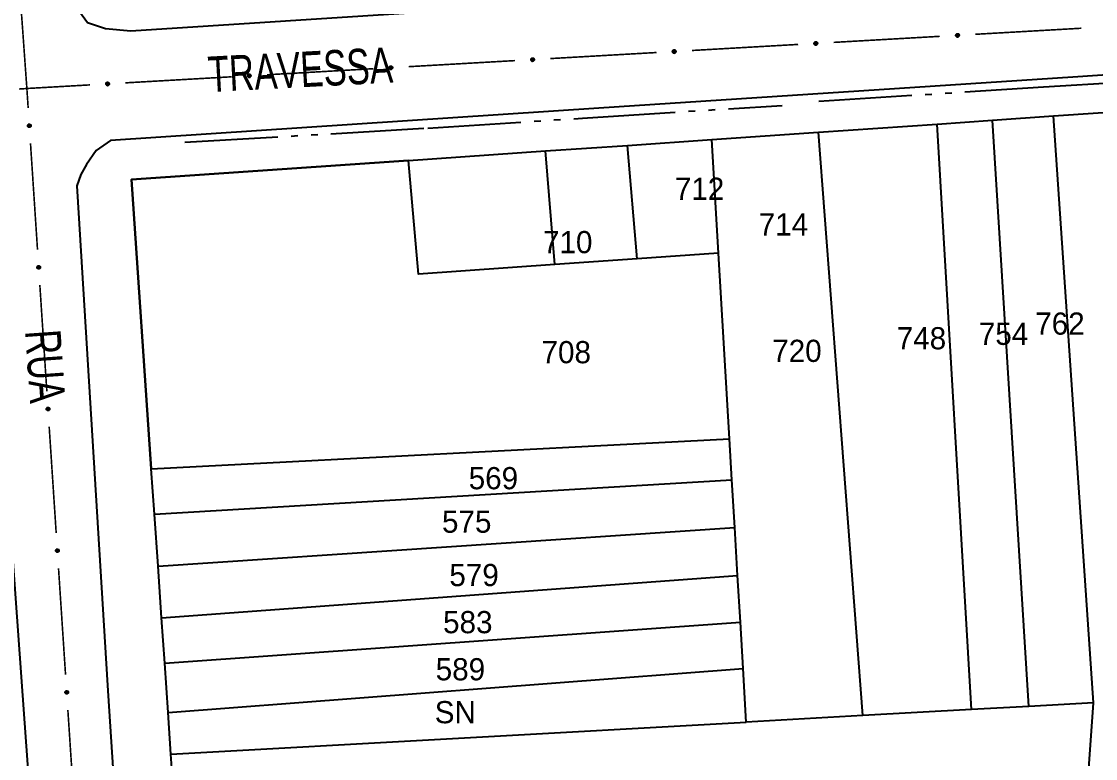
# Model space of a CAD drawing. Extents: x 201053 to 202535, y 4855063 to 4857394.
# Drawn here: x 201864.7 to 201985.8, y 4856411.7 to 4856494.8 of the extents above; entities that cross this region are included whole.
import ezdxf
from ezdxf.enums import TextEntityAlignment as Align

# ---------------------------------------------------------------- set-up
doc = ezdxf.new("R2010")
doc.units = 0
doc.header["$LTSCALE"] = 1.5
doc.header["$MEASUREMENT"] = 0
doc.linetypes.add('TRACO_05', pattern=[11, 7, -1, 0.5, -1, 0.5, -1])
for name, color, linetype in [('CD_MALHA_LOTES', 7, 'CONTINUOUS'), ('HD-VALAS-DRENOS', 170, 'CONTINUOUS'), ('RU-QUADRA', 210, 'CONTINUOUS'), ('SV-EIXO-RUA-PAV', 20, 'CONTINUOUS'), ('SV-RUA-PAVIM', 7, 'CONTINUOUS'), ('SV-TXT-RUA-PAV', 7, 'CONTINUOUS'), ('Th_NmrPort', 7, 'CONTINUOUS')]:
    doc.layers.add(name, color=color, linetype=linetype)
doc.styles.add('ARIAL', font='ARIAL.SHX')

msp = doc.modelspace()

# ---------------------------------------------------------------- linework, layer by layer
at = {"layer": 'CD_MALHA_LOTES', "linetype": 'Continuous', "flags": 128}
for points in [[(201981.09, 4856484.11), (202000.67, 4856485.45)], [(201974.2, 4856483.63), (201981.09, 4856484.11)], [(201985.58, 4856417.97), (201981.09, 4856484.11)], [(201954.57, 4856482.28), (201967.95, 4856483.2)], [(201967.95, 4856483.2), (201974.2, 4856483.63)], [(201971.84, 4856417.2), (201967.95, 4856483.2)], [(201978.29, 4856417.56), (201974.2, 4856483.63)], [(201942.54, 4856481.46), (201954.57, 4856482.28)], [(201959.58, 4856416.52), (201954.57, 4856482.28)], [(201923.77, 4856480.17), (201933.05, 4856480.8)], [(201933.05, 4856480.8), (201942.54, 4856481.46)], [(201934.12, 4856468.01), (201933.05, 4856480.8)], [(201943.3, 4856468.66), (201942.54, 4856481.46)], [(201908.32, 4856479.1), (201877.08, 4856476.96)], [(201908.32, 4856479.1), (201923.77, 4856480.17)], [(201924.85, 4856467.36), (201909.46, 4856466.27), (201908.32, 4856479.1)], [(201924.85, 4856467.36), (201923.77, 4856480.17)], [(201877.08, 4856476.96), (201879.33, 4856444.32)], [(201943.3, 4856468.66), (201934.12, 4856468.01)], [(201944.54, 4856447.72), (201943.3, 4856468.66)], [(201934.12, 4856468.01), (201924.85, 4856467.36)], [(201879.33, 4856444.32), (201944.54, 4856447.72)], [(201944.81, 4856443.1), (201944.54, 4856447.72)], [(201879.68, 4856439.23), (201879.33, 4856444.32)], [(201879.68, 4856439.23), (201944.81, 4856443.1)], [(201945.13, 4856437.74), (201944.81, 4856443.1)], [(201880.09, 4856433.36), (201879.68, 4856439.23)], [(201880.09, 4856433.36), (201945.13, 4856437.74)], [(201945.45, 4856432.33), (201945.13, 4856437.74)], [(201880.49, 4856427.53), (201880.09, 4856433.36)], [(201880.49, 4856427.53), (201945.45, 4856432.33)], [(201945.77, 4856427.04), (201945.45, 4856432.33)], [(201880.84, 4856422.42), (201880.49, 4856427.53)], [(201880.84, 4856422.42), (201945.77, 4856427.04)], [(201946.07, 4856421.84), (201945.77, 4856427.04)], [(201881.22, 4856416.85), (201880.84, 4856422.42)], [(201881.22, 4856416.85), (201946.07, 4856421.84)], [(201946.43, 4856415.79), (201946.07, 4856421.84)], [(201978.29, 4856417.56), (201971.84, 4856417.2)], [(201985.58, 4856417.97), (201978.29, 4856417.56)], [(201984.79, 4856406.88), (201985.58, 4856417.97)], [(201881.55, 4856412.17), (201881.22, 4856416.85)], [(201959.58, 4856416.52), (201946.43, 4856415.79)], [(201971.84, 4856417.2), (201959.58, 4856416.52)], [(201881.55, 4856412.17), (201946.43, 4856415.79)], [(201882.36, 4856400.61), (201881.55, 4856412.17)]]:
    msp.add_lwpolyline(points, dxfattribs=at)
at = {"layer": 'HD-VALAS-DRENOS', "linetype": 'TRACO_05'}
for points in [[(201954.62, 4856485.79, 12.16), (201979.94, 4856487.38, 12.37), (202000.56, 4856488.66, 12.54), (202030.83, 4856490.74, 12.81), (202070.46, 4856493.61, 12.8)], [(201883.12, 4856481.15, 11.63), (201910.52, 4856482.75, 11.63), (201927.94, 4856483.87, 11.63), (201950.47, 4856485.31, 12.16)]]:
    msp.add_polyline3d(points, dxfattribs=at)
at = {"layer": 'RU-QUADRA', "linetype": 'Continuous', "flags": 128}
msp.add_lwpolyline([(201884.69, 4856367.36), (201883.95, 4856377.89), (201883.52, 4856384.06), (201883.12, 4856389.79), (201882.36, 4856400.61), (201881.55, 4856412.17), (201881.22, 4856416.85), (201880.84, 4856422.42), (201880.49, 4856427.53), (201880.09, 4856433.36), (201879.68, 4856439.23), (201879.33, 4856444.32), (201877.08, 4856476.96), (201908.32, 4856479.1), (201923.77, 4856480.17), (201933.05, 4856480.8), (201942.54, 4856481.46), (201954.57, 4856482.28), (201967.95, 4856483.2), (201974.2, 4856483.63), (201981.09, 4856484.11), (202000.67, 4856485.45)], dxfattribs=at)
at = {"layer": 'SV-EIXO-RUA-PAV', "const_width": 0.18}
for points in [[(201864.597617, 4856496.977282), (201865.243156, 4856488.000463)], [(201972.246187, 4856493.318573), (201984.226659, 4856494.002876)], [(201956.272223, 4856492.406169), (201968.252696, 4856493.090472)], [(201924.324295, 4856490.581361), (201936.304768, 4856491.265664)], [(201940.298259, 4856491.493765), (201952.278732, 4856492.178068)], [(201908.350331, 4856489.668957), (201920.330804, 4856490.35326)], [(201892.376368, 4856488.756553), (201904.356841, 4856489.440856)], [(201865.243156, 4856488.000463), (201865.3, 4856487.21)], [(201865.3, 4856487.21), (201872.408913, 4856487.616048)], [(201876.402404, 4856487.844149), (201888.382877, 4856488.528452)], [(201864.422591, 4856487.149393), (201865.3, 4856487.21)], [(201865.3, 4856487.21), (201865.445341, 4856485.007294)], [(201865.708701, 4856481.015973), (201866.49878, 4856469.042011)], [(201866.762139, 4856465.05069), (201867.552218, 4856453.076727)], [(201867.815577, 4856449.085407), (201868.605656, 4856437.111444)], [(201868.869015, 4856433.120123), (201869.659094, 4856421.146161)], [(201869.922454, 4856417.15484), (201870.712532, 4856405.180878)]]:
    msp.add_lwpolyline(points, dxfattribs=at)
at = {"layer": 'SV-EIXO-RUA-PAV'}
for points in [[(201954.125753, 4856492.393827), (201954.157788, 4856492.430784), (201954.192877, 4856492.455996), (201954.228196, 4856492.4686), (201954.26231, 4856492.471601), (201954.297557, 4856492.470739), (201954.332901, 4856492.46203), (201954.369988, 4856492.443676), (201954.407286, 4856492.411801), (201954.430751, 4856492.374157), (201954.444961, 4856492.340192), (201954.450138, 4856492.3048), (201954.448727, 4856492.270574), (201954.438467, 4856492.23416), (201954.419499, 4856492.196757), (201954.38654, 4856492.160028), (201954.35197, 4856492.135547), (201954.317488, 4856492.124252), (201954.281874, 4856492.119273), (201954.245901, 4856492.120584), (201954.211255, 4856492.129332), (201954.173631, 4856492.148498), (201954.13781, 4856492.181509), (201954.113, 4856492.21571), (201954.101224, 4856492.250024), (201954.097111, 4856492.285197), (201954.097545, 4856492.320559), (201954.10482, 4856492.356452), (201954.125753, 4856492.393827)], [(201970.099717, 4856493.306231), (201970.131752, 4856493.343188), (201970.166841, 4856493.3684), (201970.20216, 4856493.381004), (201970.236274, 4856493.384005), (201970.271521, 4856493.383143), (201970.306865, 4856493.374435), (201970.343952, 4856493.35608), (201970.38125, 4856493.324205), (201970.404715, 4856493.286561), (201970.418925, 4856493.252597), (201970.424102, 4856493.217204), (201970.422691, 4856493.182978), (201970.412431, 4856493.146564), (201970.393463, 4856493.109161), (201970.360504, 4856493.072432), (201970.325934, 4856493.047951), (201970.291452, 4856493.036656), (201970.255838, 4856493.031677), (201970.219864, 4856493.032988), (201970.185219, 4856493.041736), (201970.147595, 4856493.060902), (201970.111774, 4856493.093913), (201970.086963, 4856493.128114), (201970.075187, 4856493.162428), (201970.071075, 4856493.197601), (201970.071509, 4856493.232963), (201970.078784, 4856493.268856), (201970.099717, 4856493.306231)], [(201938.151789, 4856491.481423), (201938.183824, 4856491.51838), (201938.218913, 4856491.543592), (201938.254232, 4856491.556196), (201938.288347, 4856491.559197), (201938.323593, 4856491.558335), (201938.358937, 4856491.549626), (201938.396024, 4856491.531272), (201938.433323, 4856491.499397), (201938.456787, 4856491.461753), (201938.470997, 4856491.427788), (201938.476174, 4856491.392396), (201938.474764, 4856491.35817), (201938.464503, 4856491.321756), (201938.445535, 4856491.284353), (201938.412576, 4856491.247624), (201938.378006, 4856491.223143), (201938.343524, 4856491.211848), (201938.30791, 4856491.206869), (201938.271937, 4856491.20818), (201938.237291, 4856491.216928), (201938.199667, 4856491.236094), (201938.163847, 4856491.269105), (201938.139036, 4856491.303306), (201938.12726, 4856491.33762), (201938.123147, 4856491.372793), (201938.123582, 4856491.408155), (201938.130857, 4856491.444048), (201938.151789, 4856491.481423)], [(201922.177826, 4856490.569019), (201922.20986, 4856490.605976), (201922.24495, 4856490.631188), (201922.280268, 4856490.643792), (201922.314383, 4856490.646793), (201922.349629, 4856490.645931), (201922.384973, 4856490.637222), (201922.42206, 4856490.618867), (201922.459359, 4856490.586993), (201922.482824, 4856490.549349), (201922.497034, 4856490.515384), (201922.50221, 4856490.479992), (201922.5008, 4856490.445766), (201922.49054, 4856490.409352), (201922.471572, 4856490.371949), (201922.438612, 4856490.33522), (201922.404042, 4856490.310739), (201922.36956, 4856490.299444), (201922.333946, 4856490.294465), (201922.297973, 4856490.295776), (201922.263328, 4856490.304524), (201922.225704, 4856490.32369), (201922.189883, 4856490.356701), (201922.165072, 4856490.390902), (201922.153296, 4856490.425216), (201922.149184, 4856490.460389), (201922.149618, 4856490.495751), (201922.156893, 4856490.531644), (201922.177826, 4856490.569019)], [(201890.229898, 4856488.744211), (201890.261933, 4856488.781168), (201890.297022, 4856488.80638), (201890.332341, 4856488.818984), (201890.366455, 4856488.821985), (201890.401702, 4856488.821123), (201890.437046, 4856488.812414), (201890.474133, 4856488.794059), (201890.511431, 4856488.762185), (201890.534896, 4856488.724541), (201890.549106, 4856488.690576), (201890.554283, 4856488.655184), (201890.552872, 4856488.620958), (201890.542612, 4856488.584544), (201890.523644, 4856488.547141), (201890.490685, 4856488.510412), (201890.456115, 4856488.485931), (201890.421633, 4856488.474636), (201890.386019, 4856488.469657), (201890.350045, 4856488.470968), (201890.3154, 4856488.479716), (201890.277776, 4856488.498882), (201890.241955, 4856488.531893), (201890.217145, 4856488.566094), (201890.205369, 4856488.600408), (201890.201256, 4856488.635581), (201890.20169, 4856488.670943), (201890.208965, 4856488.706836), (201890.229898, 4856488.744211)], [(201906.203862, 4856489.656615), (201906.235897, 4856489.693572), (201906.270986, 4856489.718784), (201906.306305, 4856489.731388), (201906.340419, 4856489.734389), (201906.375666, 4856489.733527), (201906.41101, 4856489.724818), (201906.448097, 4856489.706463), (201906.485395, 4856489.674589), (201906.50886, 4856489.636945), (201906.52307, 4856489.60298), (201906.528247, 4856489.567588), (201906.526836, 4856489.533362), (201906.516576, 4856489.496948), (201906.497608, 4856489.459545), (201906.464649, 4856489.422816), (201906.430078, 4856489.398335), (201906.395596, 4856489.38704), (201906.359982, 4856489.382061), (201906.324009, 4856489.383372), (201906.289364, 4856489.39212), (201906.25174, 4856489.411286), (201906.215919, 4856489.444297), (201906.191108, 4856489.478498), (201906.179332, 4856489.512812), (201906.17522, 4856489.547985), (201906.175654, 4856489.583347), (201906.182929, 4856489.61924), (201906.203862, 4856489.656615)], [(201874.255934, 4856487.831807), (201874.287969, 4856487.868764), (201874.323058, 4856487.893976), (201874.358377, 4856487.90658), (201874.392491, 4856487.909581), (201874.427738, 4856487.908719), (201874.463082, 4856487.90001), (201874.500169, 4856487.881655), (201874.537467, 4856487.849781), (201874.560932, 4856487.812137), (201874.575142, 4856487.778172), (201874.580319, 4856487.74278), (201874.578908, 4856487.708554), (201874.568648, 4856487.67214), (201874.54968, 4856487.634737), (201874.516721, 4856487.598008), (201874.482151, 4856487.573527), (201874.447669, 4856487.562232), (201874.412055, 4856487.557253), (201874.376082, 4856487.558564), (201874.341436, 4856487.567312), (201874.303812, 4856487.586478), (201874.267991, 4856487.619489), (201874.243181, 4856487.65369), (201874.231405, 4856487.688004), (201874.227292, 4856487.723177), (201874.227727, 4856487.758539), (201874.235002, 4856487.794432), (201874.255934, 4856487.831807)], [(201865.677403, 4856483.16225), (201865.714641, 4856483.130543), (201865.740162, 4856483.095677), (201865.753078, 4856483.060471), (201865.75638, 4856483.026385), (201865.755829, 4856482.991132), (201865.747433, 4856482.955712), (201865.729406, 4856482.918465), (201865.697862, 4856482.880886), (201865.660428, 4856482.85709), (201865.62659, 4856482.842581), (201865.591244, 4856482.837092), (201865.557007, 4856482.8382), (201865.520503, 4856482.848138), (201865.482935, 4856482.866775), (201865.445916, 4856482.899408), (201865.42113, 4856482.933761), (201865.409532, 4856482.968142), (201865.404238, 4856483.003711), (201865.405231, 4856483.039694), (201865.413674, 4856483.074415), (201865.432506, 4856483.112207), (201865.4652, 4856483.148318), (201865.49918, 4856483.17343), (201865.533389, 4856483.185508), (201865.568524, 4856483.189931), (201865.603889, 4856483.189809), (201865.639845, 4856483.182852), (201865.677403, 4856483.16225)], [(201866.730841, 4856467.196967), (201866.768079, 4856467.16526), (201866.7936, 4856467.130394), (201866.806516, 4856467.095188), (201866.809818, 4856467.061102), (201866.809268, 4856467.025849), (201866.800871, 4856466.990429), (201866.782845, 4856466.953182), (201866.7513, 4856466.915603), (201866.713866, 4856466.891807), (201866.680028, 4856466.877297), (201866.644682, 4856466.871808), (201866.610445, 4856466.872917), (201866.573942, 4856466.882855), (201866.536373, 4856466.901492), (201866.499354, 4856466.934125), (201866.474569, 4856466.968478), (201866.46297, 4856467.002859), (201866.457677, 4856467.038427), (201866.45867, 4856467.074411), (201866.467112, 4856467.109132), (201866.485944, 4856467.146924), (201866.518638, 4856467.183035), (201866.552618, 4856467.208147), (201866.586827, 4856467.220225), (201866.621962, 4856467.224648), (201866.657327, 4856467.224526), (201866.693283, 4856467.217568), (201866.730841, 4856467.196967)], [(201867.784279, 4856451.231683), (201867.821518, 4856451.199976), (201867.847039, 4856451.165111), (201867.859955, 4856451.129905), (201867.863256, 4856451.095818), (201867.862706, 4856451.060566), (201867.85431, 4856451.025146), (201867.836283, 4856450.987898), (201867.804739, 4856450.95032), (201867.767304, 4856450.926524), (201867.733466, 4856450.912014), (201867.698121, 4856450.906525), (201867.663883, 4856450.907633), (201867.62738, 4856450.917572), (201867.589811, 4856450.936209), (201867.552792, 4856450.968842), (201867.528007, 4856451.003195), (201867.516408, 4856451.037576), (201867.511115, 4856451.073144), (201867.512108, 4856451.109128), (201867.52055, 4856451.143849), (201867.539383, 4856451.181641), (201867.572076, 4856451.217752), (201867.606056, 4856451.242863), (201867.640265, 4856451.254942), (201867.6754, 4856451.259365), (201867.710765, 4856451.259243), (201867.746721, 4856451.252285), (201867.784279, 4856451.231683)], [(201868.837717, 4856435.2664), (201868.874956, 4856435.234693), (201868.900477, 4856435.199828), (201868.913393, 4856435.164622), (201868.916694, 4856435.130535), (201868.916144, 4856435.095282), (201868.907748, 4856435.059863), (201868.889721, 4856435.022615), (201868.858177, 4856434.985037), (201868.820742, 4856434.96124), (201868.786904, 4856434.946731), (201868.751559, 4856434.941242), (201868.717322, 4856434.94235), (201868.680818, 4856434.952288), (201868.64325, 4856434.970925), (201868.606231, 4856435.003559), (201868.581445, 4856435.037911), (201868.569846, 4856435.072292), (201868.564553, 4856435.107861), (201868.565546, 4856435.143845), (201868.573988, 4856435.178566), (201868.592821, 4856435.216358), (201868.625514, 4856435.252469), (201868.659495, 4856435.27758), (201868.693704, 4856435.289659), (201868.728839, 4856435.294082), (201868.764203, 4856435.29396), (201868.80016, 4856435.287002), (201868.837717, 4856435.2664)], [(201869.891156, 4856419.301117), (201869.928394, 4856419.26941), (201869.953915, 4856419.234545), (201869.966831, 4856419.199339), (201869.970132, 4856419.165252), (201869.969582, 4856419.129999), (201869.961186, 4856419.09458), (201869.943159, 4856419.057332), (201869.911615, 4856419.019754), (201869.874181, 4856418.995957), (201869.840342, 4856418.981448), (201869.804997, 4856418.975959), (201869.77076, 4856418.977067), (201869.734256, 4856418.987005), (201869.696688, 4856419.005642), (201869.659669, 4856419.038276), (201869.634883, 4856419.072628), (201869.623285, 4856419.107009), (201869.617991, 4856419.142578), (201869.618984, 4856419.178561), (201869.627426, 4856419.213282), (201869.646259, 4856419.251074), (201869.678953, 4856419.287185), (201869.712933, 4856419.312297), (201869.747142, 4856419.324376), (201869.782277, 4856419.328798), (201869.817642, 4856419.328677), (201869.853598, 4856419.321719), (201869.891156, 4856419.301117)]]:
    msp.add_lwpolyline(points, close=True, dxfattribs=at)
for points in [[(201954.116229, 4856492.373392), (201954.385226, 4856492.425659)], [(201954.125753, 4856492.393827), (201954.369988, 4856492.443676)], [(201954.144021, 4856492.413248), (201954.344085, 4856492.452011)], [(201954.157788, 4856492.430784), (201954.332901, 4856492.46203)], [(201954.177729, 4856492.445242), (201954.306447, 4856492.464895)], [(201954.192877, 4856492.455996), (201954.297557, 4856492.470739)], [(201970.071075, 4856493.197601), (201970.418925, 4856493.252597)], [(201970.071509, 4856493.232963), (201970.404715, 4856493.286561)], [(201970.075011, 4856493.216592), (201970.406752, 4856493.271076)], [(201970.075187, 4856493.162428), (201970.424102, 4856493.217204)], [(201970.07575, 4856493.179732), (201970.419907, 4856493.232191)], [(201970.078784, 4856493.268856), (201970.38125, 4856493.324205)], [(201970.079877, 4856493.251038), (201970.388381, 4856493.305562)], [(201970.084584, 4856493.144701), (201970.420412, 4856493.199418)], [(201970.086963, 4856493.128114), (201970.422691, 4856493.182978)], [(201970.090193, 4856493.285796), (201970.35919, 4856493.338063)], [(201970.099717, 4856493.306231), (201970.343952, 4856493.35608)], [(201970.101593, 4856493.110137), (201970.412899, 4856493.163454)], [(201970.111774, 4856493.093913), (201970.412431, 4856493.146564)], [(201970.117984, 4856493.325652), (201970.318049, 4856493.364415)], [(201970.131752, 4856493.343188), (201970.306865, 4856493.374435)], [(201970.133431, 4856493.079154), (201970.399937, 4856493.127178)], [(201970.147595, 4856493.060902), (201970.393463, 4856493.109161)], [(201970.151692, 4856493.357646), (201970.280411, 4856493.377299)], [(201970.166841, 4856493.3684), (201970.271521, 4856493.383143)], [(201970.171769, 4856493.054009), (201970.369265, 4856493.089891)], [(201970.185219, 4856493.041736), (201970.360504, 4856493.072432)], [(201970.206838, 4856493.038244), (201970.336841, 4856493.059337)], [(201970.219864, 4856493.032988), (201970.325934, 4856493.047951)], [(201938.123147, 4856491.372793), (201938.470997, 4856491.427788)], [(201938.123582, 4856491.408155), (201938.456787, 4856491.461753)], [(201938.127083, 4856491.391784), (201938.458824, 4856491.446268)], [(201938.12726, 4856491.33762), (201938.476174, 4856491.392396)], [(201938.127822, 4856491.354924), (201938.471979, 4856491.407383)], [(201938.130857, 4856491.444048), (201938.433323, 4856491.499397)], [(201938.13195, 4856491.42623), (201938.440453, 4856491.480754)], [(201938.136657, 4856491.319893), (201938.472484, 4856491.37461)], [(201938.139036, 4856491.303306), (201938.474764, 4856491.35817)], [(201938.142265, 4856491.460988), (201938.411262, 4856491.513255)], [(201938.151789, 4856491.481423), (201938.396024, 4856491.531272)], [(201938.153665, 4856491.285329), (201938.464971, 4856491.338646)], [(201938.163847, 4856491.269105), (201938.464503, 4856491.321756)], [(201938.170057, 4856491.500844), (201938.370121, 4856491.539607)], [(201938.183824, 4856491.51838), (201938.358937, 4856491.549626)], [(201938.185503, 4856491.254346), (201938.452009, 4856491.30237)], [(201938.199667, 4856491.236094), (201938.445535, 4856491.284353)], [(201938.203765, 4856491.532838), (201938.332483, 4856491.552491)], [(201938.218913, 4856491.543592), (201938.323593, 4856491.558335)], [(201938.223842, 4856491.229201), (201938.421337, 4856491.265083)], [(201938.237291, 4856491.216928), (201938.412576, 4856491.247624)], [(201938.258911, 4856491.213436), (201938.388914, 4856491.234529)], [(201938.271937, 4856491.20818), (201938.378006, 4856491.223143)], [(201954.097111, 4856492.285197), (201954.444961, 4856492.340192)], [(201954.097545, 4856492.320559), (201954.430751, 4856492.374157)], [(201954.101047, 4856492.304188), (201954.432788, 4856492.358672)], [(201954.101224, 4856492.250024), (201954.450138, 4856492.3048)], [(201954.101786, 4856492.267328), (201954.445943, 4856492.319787)], [(201954.10482, 4856492.356452), (201954.407286, 4856492.411801)], [(201954.105913, 4856492.338634), (201954.414417, 4856492.393158)], [(201954.11062, 4856492.232297), (201954.446448, 4856492.287014)], [(201954.113, 4856492.21571), (201954.448727, 4856492.270574)], [(201954.127629, 4856492.197733), (201954.438935, 4856492.25105)], [(201954.13781, 4856492.181509), (201954.438467, 4856492.23416)], [(201954.159467, 4856492.16675), (201954.425973, 4856492.214774)], [(201954.173631, 4856492.148498), (201954.419499, 4856492.196757)], [(201954.197805, 4856492.141605), (201954.395301, 4856492.177487)], [(201954.211255, 4856492.129332), (201954.38654, 4856492.160028)], [(201954.232874, 4856492.12584), (201954.362877, 4856492.146933)], [(201954.245901, 4856492.120584), (201954.35197, 4856492.135547)], [(201922.149184, 4856490.460389), (201922.497034, 4856490.515384)], [(201922.149618, 4856490.495751), (201922.482824, 4856490.549349)], [(201922.15312, 4856490.47938), (201922.48486, 4856490.533864)], [(201922.153296, 4856490.425216), (201922.50221, 4856490.479992)], [(201922.153858, 4856490.44252), (201922.498015, 4856490.494979)], [(201922.156893, 4856490.531644), (201922.459359, 4856490.586993)], [(201922.157986, 4856490.513826), (201922.46649, 4856490.56835)], [(201922.162693, 4856490.407489), (201922.498521, 4856490.462206)], [(201922.165072, 4856490.390902), (201922.5008, 4856490.445766)], [(201922.168301, 4856490.548584), (201922.437298, 4856490.600851)], [(201922.177826, 4856490.569019), (201922.42206, 4856490.618867)], [(201922.179701, 4856490.372925), (201922.491008, 4856490.426242)], [(201922.189883, 4856490.356701), (201922.49054, 4856490.409352)], [(201922.196093, 4856490.58844), (201922.396158, 4856490.627203)], [(201922.20986, 4856490.605976), (201922.384973, 4856490.637222)], [(201922.211539, 4856490.341942), (201922.478045, 4856490.389966)], [(201922.225704, 4856490.32369), (201922.471572, 4856490.371949)], [(201922.229801, 4856490.620434), (201922.358519, 4856490.640087)], [(201922.24495, 4856490.631188), (201922.349629, 4856490.645931)], [(201922.249878, 4856490.316797), (201922.447373, 4856490.352679)], [(201922.263328, 4856490.304524), (201922.438612, 4856490.33522)], [(201922.284947, 4856490.301032), (201922.41495, 4856490.322125)], [(201922.297973, 4856490.295776), (201922.404042, 4856490.310739)], [(201890.229898, 4856488.744211), (201890.474133, 4856488.794059)], [(201890.248166, 4856488.763632), (201890.44823, 4856488.802395)], [(201890.261933, 4856488.781168), (201890.437046, 4856488.812414)], [(201890.281874, 4856488.795626), (201890.410592, 4856488.815279)], [(201890.297022, 4856488.80638), (201890.401702, 4856488.821123)], [(201906.17522, 4856489.547985), (201906.52307, 4856489.60298)], [(201906.175654, 4856489.583347), (201906.50886, 4856489.636945)], [(201906.179156, 4856489.566976), (201906.510897, 4856489.621459)], [(201906.179332, 4856489.512812), (201906.528247, 4856489.567588)], [(201906.179894, 4856489.530116), (201906.524052, 4856489.582575)], [(201906.182929, 4856489.61924), (201906.485395, 4856489.674589)], [(201906.184022, 4856489.601422), (201906.492526, 4856489.655946)], [(201906.188729, 4856489.495085), (201906.524557, 4856489.549802)], [(201906.191108, 4856489.478498), (201906.526836, 4856489.533362)], [(201906.194337, 4856489.63618), (201906.463335, 4856489.688447)], [(201906.203862, 4856489.656615), (201906.448097, 4856489.706463)], [(201906.205738, 4856489.460521), (201906.517044, 4856489.513838)], [(201906.215919, 4856489.444297), (201906.516576, 4856489.496948)], [(201906.222129, 4856489.676036), (201906.422194, 4856489.714799)], [(201906.235897, 4856489.693572), (201906.41101, 4856489.724818)], [(201906.237576, 4856489.429538), (201906.504082, 4856489.477562)], [(201906.25174, 4856489.411286), (201906.497608, 4856489.459545)], [(201906.255837, 4856489.70803), (201906.384556, 4856489.727683)], [(201906.270986, 4856489.718784), (201906.375666, 4856489.733527)], [(201906.275914, 4856489.404392), (201906.47341, 4856489.440275)], [(201906.289364, 4856489.39212), (201906.464649, 4856489.422816)], [(201906.310983, 4856489.388628), (201906.440986, 4856489.409721)], [(201906.324009, 4856489.383372), (201906.430078, 4856489.398335)], [(201874.227292, 4856487.723177), (201874.575142, 4856487.778172)], [(201874.227727, 4856487.758539), (201874.560932, 4856487.812137)], [(201874.231228, 4856487.742168), (201874.562969, 4856487.796651)], [(201874.231405, 4856487.688004), (201874.580319, 4856487.74278)], [(201874.231967, 4856487.705308), (201874.576124, 4856487.757767)], [(201874.235002, 4856487.794432), (201874.537467, 4856487.849781)], [(201874.236094, 4856487.776614), (201874.544598, 4856487.831138)], [(201874.240802, 4856487.670277), (201874.576629, 4856487.724994)], [(201874.243181, 4856487.65369), (201874.578908, 4856487.708554)], [(201874.24641, 4856487.811372), (201874.515407, 4856487.863639)], [(201874.255934, 4856487.831807), (201874.500169, 4856487.881655)], [(201874.25781, 4856487.635713), (201874.569116, 4856487.68903)], [(201874.267991, 4856487.619489), (201874.568648, 4856487.67214)], [(201874.274202, 4856487.851228), (201874.474266, 4856487.889991)], [(201874.287969, 4856487.868764), (201874.463082, 4856487.90001)], [(201874.289648, 4856487.60473), (201874.556154, 4856487.652754)], [(201874.303812, 4856487.586478), (201874.54968, 4856487.634737)], [(201874.30791, 4856487.883222), (201874.436628, 4856487.902875)], [(201874.323058, 4856487.893976), (201874.427738, 4856487.908719)], [(201874.327986, 4856487.579584), (201874.525482, 4856487.615466)], [(201874.341436, 4856487.567312), (201874.516721, 4856487.598008)], [(201874.363056, 4856487.56382), (201874.493058, 4856487.584913)], [(201890.201256, 4856488.635581), (201890.549106, 4856488.690576)], [(201890.20169, 4856488.670943), (201890.534896, 4856488.724541)], [(201890.205192, 4856488.654572), (201890.536933, 4856488.709055)], [(201890.205369, 4856488.600408), (201890.554283, 4856488.655184)], [(201890.205931, 4856488.617712), (201890.550088, 4856488.670171)], [(201890.208965, 4856488.706836), (201890.511431, 4856488.762185)], [(201890.210058, 4856488.689018), (201890.518562, 4856488.743542)], [(201890.214765, 4856488.582681), (201890.550593, 4856488.637398)], [(201890.217145, 4856488.566094), (201890.552872, 4856488.620958)], [(201890.220374, 4856488.723776), (201890.489371, 4856488.776043)], [(201890.231774, 4856488.548117), (201890.54308, 4856488.601434)], [(201890.241955, 4856488.531893), (201890.542612, 4856488.584544)], [(201890.263612, 4856488.517134), (201890.530118, 4856488.565158)], [(201890.277776, 4856488.498882), (201890.523644, 4856488.547141)], [(201890.30195, 4856488.491988), (201890.499446, 4856488.52787)], [(201890.3154, 4856488.479716), (201890.490685, 4856488.510412)], [(201890.337019, 4856488.476224), (201890.467022, 4856488.497317)], [(201890.350045, 4856488.470968), (201890.456115, 4856488.485931)], [(201874.376082, 4856487.558564), (201874.482151, 4856487.573527)], [(201865.405231, 4856483.039694), (201865.42113, 4856482.933761)], [(201865.410372, 4856483.052766), (201865.432613, 4856482.922955)], [(201865.413674, 4856483.074415), (201865.445916, 4856482.899408)], [(201865.425827, 4856483.087973), (201865.463451, 4856482.890802)], [(201865.432506, 4856483.112207), (201865.482935, 4856482.866775)], [(201865.450632, 4856483.126532), (201865.501008, 4856482.860461)], [(201865.4652, 4856483.148318), (201865.520503, 4856482.848138)], [(201865.481333, 4856483.158643), (201865.537397, 4856482.847819)], [(201865.49918, 4856483.17343), (201865.557007, 4856482.8382)], [(201865.515746, 4856483.175956), (201865.573426, 4856482.840624)], [(201865.533389, 4856483.185508), (201865.591244, 4856482.837092)], [(201865.550697, 4856483.185099), (201865.606194, 4856482.841419)], [(201865.568524, 4856483.189931), (201865.62659, 4856482.842581)], [(201865.587549, 4856483.186163), (201865.64496, 4856482.854917)], [(201865.603889, 4856483.189809), (201865.660428, 4856482.85709)], [(201865.622037, 4856483.181601), (201865.679283, 4856482.873591)], [(201865.639845, 4856483.182852), (201865.697862, 4856482.880886)], [(201865.656885, 4856483.171593), (201865.711525, 4856482.903068)], [(201865.677403, 4856483.16225), (201865.729406, 4856482.918465)], [(201865.696985, 4856483.144155), (201865.737513, 4856482.94444)], [(201865.714641, 4856483.130543), (201865.747433, 4856482.955712)], [(201865.729275, 4856483.11073), (201865.750064, 4856482.982191)], [(201865.740162, 4856483.095677), (201865.755829, 4856482.991132)], [(201866.45867, 4856467.074411), (201866.474569, 4856466.968478)], [(201866.463811, 4856467.087483), (201866.486051, 4856466.957671)], [(201866.467112, 4856467.109132), (201866.499354, 4856466.934125)], [(201866.479265, 4856467.12269), (201866.51689, 4856466.925519)], [(201866.485944, 4856467.146924), (201866.536373, 4856466.901492)], [(201866.50407, 4856467.161249), (201866.554446, 4856466.895177)], [(201866.518638, 4856467.183035), (201866.573942, 4856466.882855)], [(201866.534771, 4856467.193359), (201866.590835, 4856466.882536)], [(201866.552618, 4856467.208147), (201866.610445, 4856466.872917)], [(201866.569184, 4856467.210672), (201866.626865, 4856466.875341)], [(201866.586827, 4856467.220225), (201866.644682, 4856466.871808)], [(201866.604135, 4856467.219816), (201866.659632, 4856466.876135)], [(201866.621962, 4856467.224648), (201866.680028, 4856466.877297)], [(201866.640987, 4856467.22088), (201866.698399, 4856466.889633)], [(201866.657327, 4856467.224526), (201866.713866, 4856466.891807)], [(201866.675475, 4856467.216318), (201866.732721, 4856466.908308)], [(201866.693283, 4856467.217568), (201866.7513, 4856466.915603)], [(201866.710323, 4856467.20631), (201866.764963, 4856466.937785)], [(201866.730841, 4856467.196967), (201866.782845, 4856466.953182)], [(201866.750423, 4856467.178871), (201866.790951, 4856466.979157)], [(201866.768079, 4856467.16526), (201866.800871, 4856466.990429)], [(201866.782713, 4856467.145447), (201866.803502, 4856467.016907)], [(201866.7936, 4856467.130394), (201866.809268, 4856467.025849)], [(201867.606056, 4856451.242863), (201867.663883, 4856450.907633)], [(201867.622622, 4856451.245389), (201867.680303, 4856450.910058)], [(201867.640265, 4856451.254942), (201867.698121, 4856450.906525)], [(201867.657573, 4856451.254533), (201867.71307, 4856450.910852)], [(201867.6754, 4856451.259365), (201867.733466, 4856450.912014)], [(201867.694425, 4856451.255597), (201867.751837, 4856450.92435)], [(201867.710765, 4856451.259243), (201867.767304, 4856450.926524)], [(201867.728914, 4856451.251035), (201867.786159, 4856450.943025)], [(201867.746721, 4856451.252285), (201867.804739, 4856450.95032)], [(201867.763761, 4856451.241027), (201867.818402, 4856450.972502)], [(201867.512108, 4856451.109128), (201867.528007, 4856451.003195)], [(201867.517249, 4856451.1222), (201867.539489, 4856450.992388)], [(201867.52055, 4856451.143849), (201867.552792, 4856450.968842)], [(201867.532703, 4856451.157407), (201867.570328, 4856450.960236)], [(201867.539383, 4856451.181641), (201867.589811, 4856450.936209)], [(201867.557509, 4856451.195966), (201867.607885, 4856450.929894)], [(201867.572076, 4856451.217752), (201867.62738, 4856450.917572)], [(201867.58821, 4856451.228076), (201867.644273, 4856450.917253)], [(201867.784279, 4856451.231683), (201867.836283, 4856450.987898)], [(201867.803861, 4856451.213588), (201867.844389, 4856451.013874)], [(201867.821518, 4856451.199976), (201867.85431, 4856451.025146)], [(201867.836152, 4856451.180164), (201867.856941, 4856451.051624)], [(201867.847039, 4856451.165111), (201867.862706, 4856451.060566)], [(201868.565546, 4856435.143845), (201868.581445, 4856435.037911)], [(201868.570687, 4856435.156916), (201868.592927, 4856435.027105)], [(201868.573988, 4856435.178566), (201868.606231, 4856435.003559)], [(201868.586141, 4856435.192123), (201868.623766, 4856434.994953)], [(201868.592821, 4856435.216358), (201868.64325, 4856434.970925)], [(201868.610947, 4856435.230682), (201868.661323, 4856434.964611)], [(201868.625514, 4856435.252469), (201868.680818, 4856434.952288)], [(201868.641648, 4856435.262793), (201868.697712, 4856434.95197)], [(201868.659495, 4856435.27758), (201868.717322, 4856434.94235)], [(201868.67606, 4856435.280106), (201868.733741, 4856434.944774)], [(201868.693704, 4856435.289659), (201868.751559, 4856434.941242)], [(201868.711012, 4856435.28925), (201868.766508, 4856434.945569)], [(201868.728839, 4856435.294082), (201868.786904, 4856434.946731)], [(201868.747864, 4856435.290314), (201868.805275, 4856434.959067)], [(201868.764203, 4856435.29396), (201868.820742, 4856434.96124)], [(201868.782352, 4856435.285752), (201868.839598, 4856434.977741)], [(201868.80016, 4856435.287002), (201868.858177, 4856434.985037)], [(201868.817199, 4856435.275744), (201868.87184, 4856435.007219)], [(201868.837717, 4856435.2664), (201868.889721, 4856435.022615)], [(201868.8573, 4856435.248305), (201868.897827, 4856435.048591)], [(201868.874956, 4856435.234693), (201868.907748, 4856435.059863)], [(201868.88959, 4856435.214881), (201868.910379, 4856435.086341)], [(201868.900477, 4856435.199828), (201868.916144, 4856435.095282)], [(201869.618984, 4856419.178561), (201869.634883, 4856419.072628)], [(201869.624125, 4856419.191633), (201869.646365, 4856419.061822)], [(201869.627426, 4856419.213282), (201869.659669, 4856419.038276)], [(201869.63958, 4856419.22684), (201869.677204, 4856419.029669)], [(201869.646259, 4856419.251074), (201869.696688, 4856419.005642)], [(201869.664385, 4856419.265399), (201869.714761, 4856418.999328)], [(201869.678953, 4856419.287185), (201869.734256, 4856418.987005)], [(201869.695086, 4856419.29751), (201869.75115, 4856418.986686)], [(201869.712933, 4856419.312297), (201869.77076, 4856418.977067)], [(201869.729498, 4856419.314823), (201869.787179, 4856418.979491)], [(201869.747142, 4856419.324376), (201869.804997, 4856418.975959)], [(201869.76445, 4856419.323966), (201869.819947, 4856418.980286)], [(201869.782277, 4856419.328798), (201869.840342, 4856418.981448)], [(201869.801302, 4856419.32503), (201869.858713, 4856418.993784)], [(201869.817642, 4856419.328677), (201869.874181, 4856418.995957)], [(201869.83579, 4856419.320469), (201869.893036, 4856419.012458)], [(201869.853598, 4856419.321719), (201869.911615, 4856419.019754)], [(201869.870638, 4856419.310461), (201869.925278, 4856419.041935)], [(201869.891156, 4856419.301117), (201869.943159, 4856419.057332)], [(201869.910738, 4856419.283022), (201869.951265, 4856419.083307)], [(201869.928394, 4856419.26941), (201869.961186, 4856419.09458)], [(201869.943028, 4856419.249598), (201869.963817, 4856419.121058)], [(201869.953915, 4856419.234545), (201869.969582, 4856419.129999)]]:
    msp.add_lwpolyline(points, dxfattribs=at)
at = {"layer": 'SV-RUA-PAVIM', "linetype": 'Continuous'}
for points in [[(202072.88, 4856624.13, 10.87), (202075.03, 4856586.28, 11.86), (202076.52, 4856559.21, 12.57), (202077.1, 4856553.09, 12.57), (202080.85, 4856508.77, 12.57), (202080.07, 4856506.78, 10.92), (201929.36, 4856497.07, 10.92), (201877.01, 4856493.67, 10.92), (201874.17, 4856493.92, 10.92), (201872.15, 4856494.63, 10.92), (201870.94, 4856496.27, 10.92), (201870.35, 4856498.31, 10.92), (201867.62, 4856539.92, 8.66), (201862.46, 4856625.63, 8.66)], [(201877.44, 4856373.12, 13.65), (201883.62, 4856274.82, 13.65), (201884.12, 4856272.95, 13.65), (201885.35, 4856271.43, 13.65), (201886.91, 4856270.69, 13.65), (201888.97, 4856270.17, 13.68), (201923.19, 4856272.41, 13.68), (202090.29, 4856283.71, 13.86), (202093.05, 4856284.94, 13.89), (202093.7, 4856286.91, 13.91), (202085.16, 4856420.02, 13.91), (202080.79, 4856488.85, 12.92), (202078.04, 4856493.1, 12.92), (202074.74, 4856494.67, 13.1), (201983.26, 4856488.47, 12.74), (201929.79, 4856485.01, 12.74), (201874.73, 4856481.35, 11.37), (201873.12, 4856480.23, 11.37), (201872.03, 4856478.65, 11.34), (201871.38, 4856477.53, 11.34), (201870.95, 4856476.25, 11.49), (201874.43, 4856419.31, 11.49), (201877.18, 4856377.29, 13.65)], [(201869.59, 4856353.34, 12.91), (201864.86, 4856418.78, 12.91), (201860.88, 4856473.04, 11.24), (201860.05, 4856475.96, 11.24), (201858.68, 4856478.2, 11.24), (201857.34, 4856479.45, 11.24), (201855.05, 4856480.05, 11.24), (201648.99, 4856466.47, 10.43), (201647.08, 4856464.95, 10.43), (201646.47, 4856462.93, 10.43), (201650.67, 4856392.59, 13.75), (201652.63, 4856390.62, 13.75)]]:
    msp.add_polyline3d(points, dxfattribs=at)

# ---------------------------------------------------------------- texts
at = {"layer": 'SV-TXT-RUA-PAV', "style": 'ARIAL', "width": 0.7}
for s, rotation, p in [('TRAVESSA', 3, (201885.82, 4856486.8)), ('RUA', 274, (201865.09, 4856459.88))]:
    msp.add_text(s, height=4, rotation=rotation, dxfattribs=at).set_placement(p)
at = {"layer": 'Th_NmrPort', "color": 1}
for s, p in [('712', (201938.372563, 4856475.90344)), ('714', (201947.826042, 4856471.887858)), ('710', (201923.502563, 4856469.89344)), ('762', (201979.012275, 4856460.710478)), ('748', (201963.393061, 4856459.055854)), ('754', (201972.65344, 4856459.557437)), ('708', (201923.336042, 4856457.487858)), ('720', (201949.353061, 4856457.635854)), ('569', (201915.122563, 4856443.28344)), ('575', (201912.112563, 4856438.38344)), ('579', (201912.942563, 4856432.36344)), ('583', (201912.232563, 4856427.05344)), ('589', (201911.402563, 4856421.74344)), ('SN', (201911.292563, 4856416.90344))]:
    msp.add_text(s, height=2.5, dxfattribs=at).set_placement(p, align=Align.MIDDLE_LEFT)

doc.saveas('drawing.dxf')
